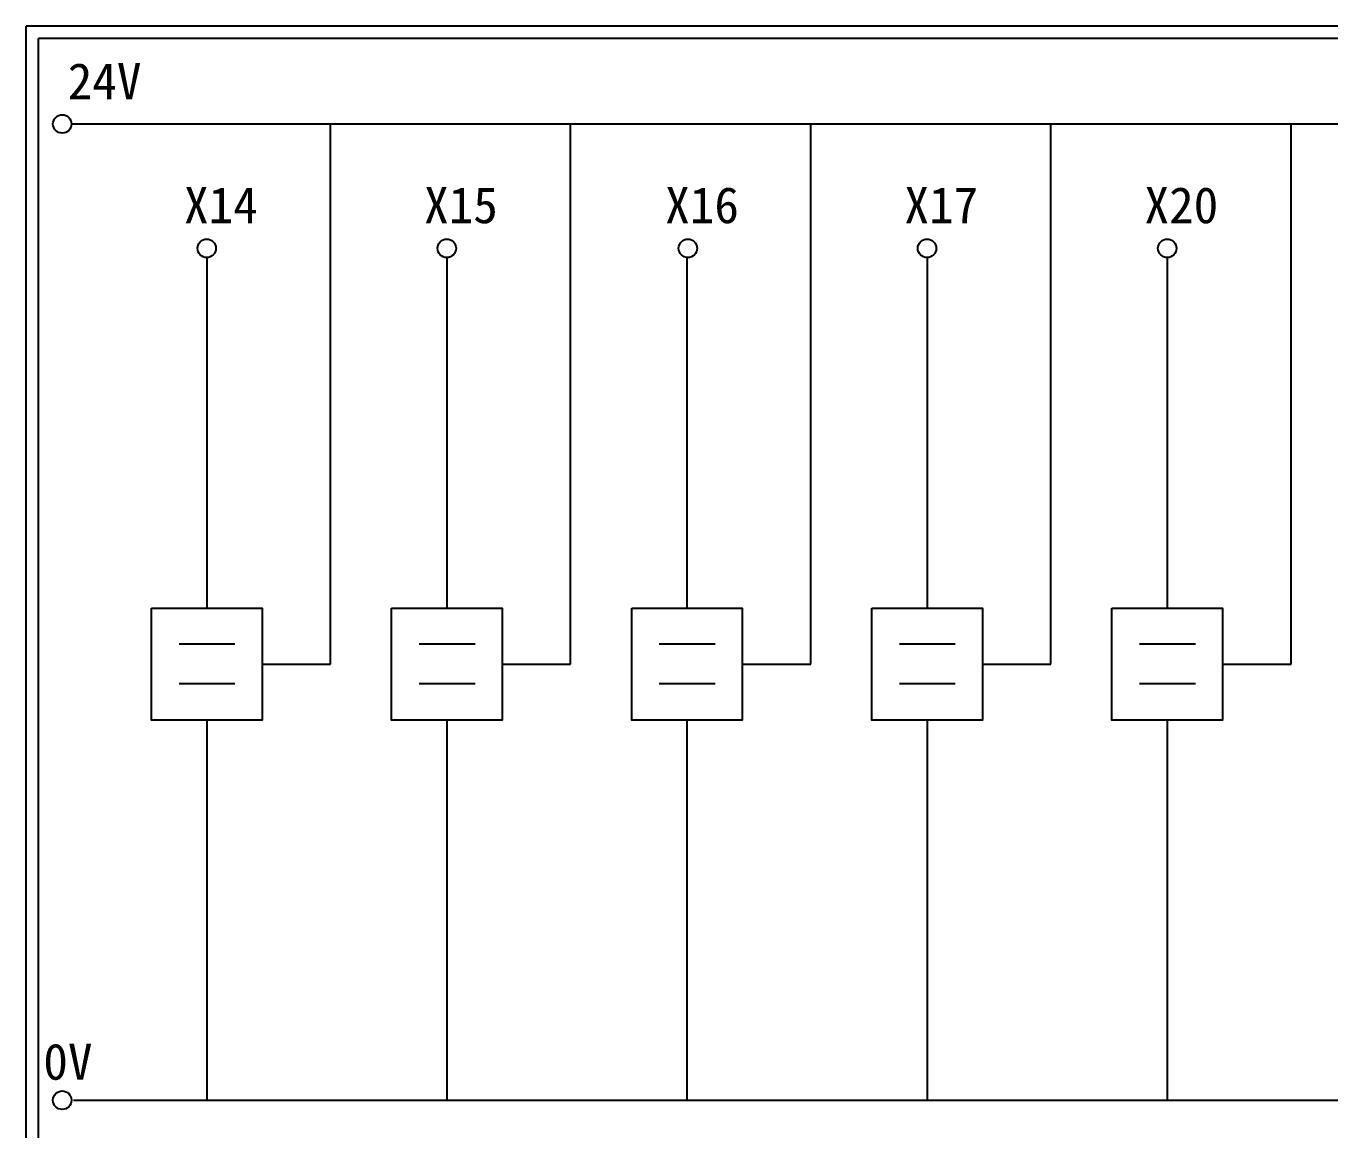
# Model space of a CAD drawing. Extents: x 325 to 612, y 3 to 207.
# Drawn here: x 325.3 to 455.2, y 97 to 207 of the extents above; entities that cross this region are included whole.
import ezdxf

# ---------------------------------------------------------------- set-up
doc = ezdxf.new("R2010")
doc.units = 0
doc.layers.get('0').update_dxf_attribs({"linetype": 'CONTINUOUS'})
doc.layers.add('圖框層', color=7, linetype='CONTINUOUS')
doc.layers.add('標尺寸層', color=3, linetype='CONTINUOUS')
doc.styles.add('STSL', font='kaiu.ttf')

msp = doc.modelspace()

# ---------------------------------------------------------------- linework, layer by layer
for points in [[(337.8, 148.99), (348.83, 148.99), (348.83, 137.83), (337.8, 137.83)], [(361.73, 148.99), (372.76, 148.99), (372.76, 137.83), (361.73, 137.83)], [(385.66, 148.99), (396.68, 148.99), (396.68, 137.83), (385.66, 137.83)], [(409.58, 148.99), (420.61, 148.99), (420.61, 137.83), (409.58, 137.83)], [(433.51, 148.99), (444.53, 148.99), (444.53, 137.83), (433.51, 137.83)]]:
    msp.add_lwpolyline(points, close=True)
at = {"layer": '圖框層', "color": 7}
for p, q in [((612.32, 206.97), (325.32, 206.97)), ((325.32, 3), (325.32, 206.97)), ((611.07, 205.72), (326.57, 205.72)), ((326.57, 4.25), (326.57, 205.72))]:
    msp.add_line(p, q, dxfattribs=at)
at = {"layer": '標尺寸層', "color": 7}
for p, q in [((329.84, 197.22), (607.44, 197.22)), ((355.66, 143.41), (355.66, 197.22)), ((379.58, 143.41), (379.58, 197.22)), ((403.51, 143.41), (403.51, 197.22)), ((427.43, 143.41), (427.43, 197.22)), ((451.36, 143.41), (451.36, 197.22)), ((343.32, 183.91), (343.32, 148.99)), ((367.24, 183.91), (367.24, 148.99)), ((391.17, 183.91), (391.17, 148.99)), ((415.09, 183.91), (415.09, 148.99)), ((439.02, 183.91), (439.02, 148.99)), ((340.56, 145.44), (346.12, 145.44)), ((364.48, 145.44), (370.05, 145.44)), ((388.41, 145.44), (393.98, 145.44)), ((412.33, 145.44), (417.9, 145.44)), ((436.26, 145.44), (441.83, 145.44)), ((348.83, 143.41), (355.66, 143.41)), ((372.76, 143.41), (379.58, 143.41)), ((396.68, 143.41), (403.51, 143.41)), ((420.61, 143.41), (427.43, 143.41)), ((444.53, 143.41), (451.36, 143.41)), ((340.56, 141.47), (346.12, 141.47)), ((364.48, 141.47), (370.05, 141.47)), ((388.41, 141.47), (393.98, 141.47)), ((412.33, 141.47), (417.9, 141.47)), ((436.26, 141.47), (441.83, 141.47)), ((343.32, 137.83), (343.32, 99.96)), ((367.24, 137.83), (367.24, 99.96)), ((391.17, 137.83), (391.17, 99.96)), ((415.09, 137.83), (415.09, 99.96)), ((439.02, 137.83), (439.02, 99.96)), ((330.05, 99.96), (607.92, 99.96))]:
    msp.add_line(p, q, dxfattribs=at)
for centre in [(328.92, 197.22), (343.32, 184.83), (367.24, 184.83), (391.26, 184.83), (415.09, 184.83), (439.02, 184.83), (328.92, 99.96)]:
    msp.add_circle(centre, 0.92, dxfattribs=at)

# ---------------------------------------------------------------- texts
at = {"layer": '圖框層', "color": 4, "style": 'STSL'}
for s, p in [('24V', (329.47, 199.68)), ('X14', (341.06, 187.33)), ('X15', (364.98, 187.33)), ('X16', (389, 187.33)), ('X17', (412.84, 187.33)), ('X20', (436.76, 187.33)), ('0V', (327.04, 102))]:
    msp.add_text(s, height=3.6, dxfattribs=at).set_placement(p)

doc.saveas('drawing.dxf')
